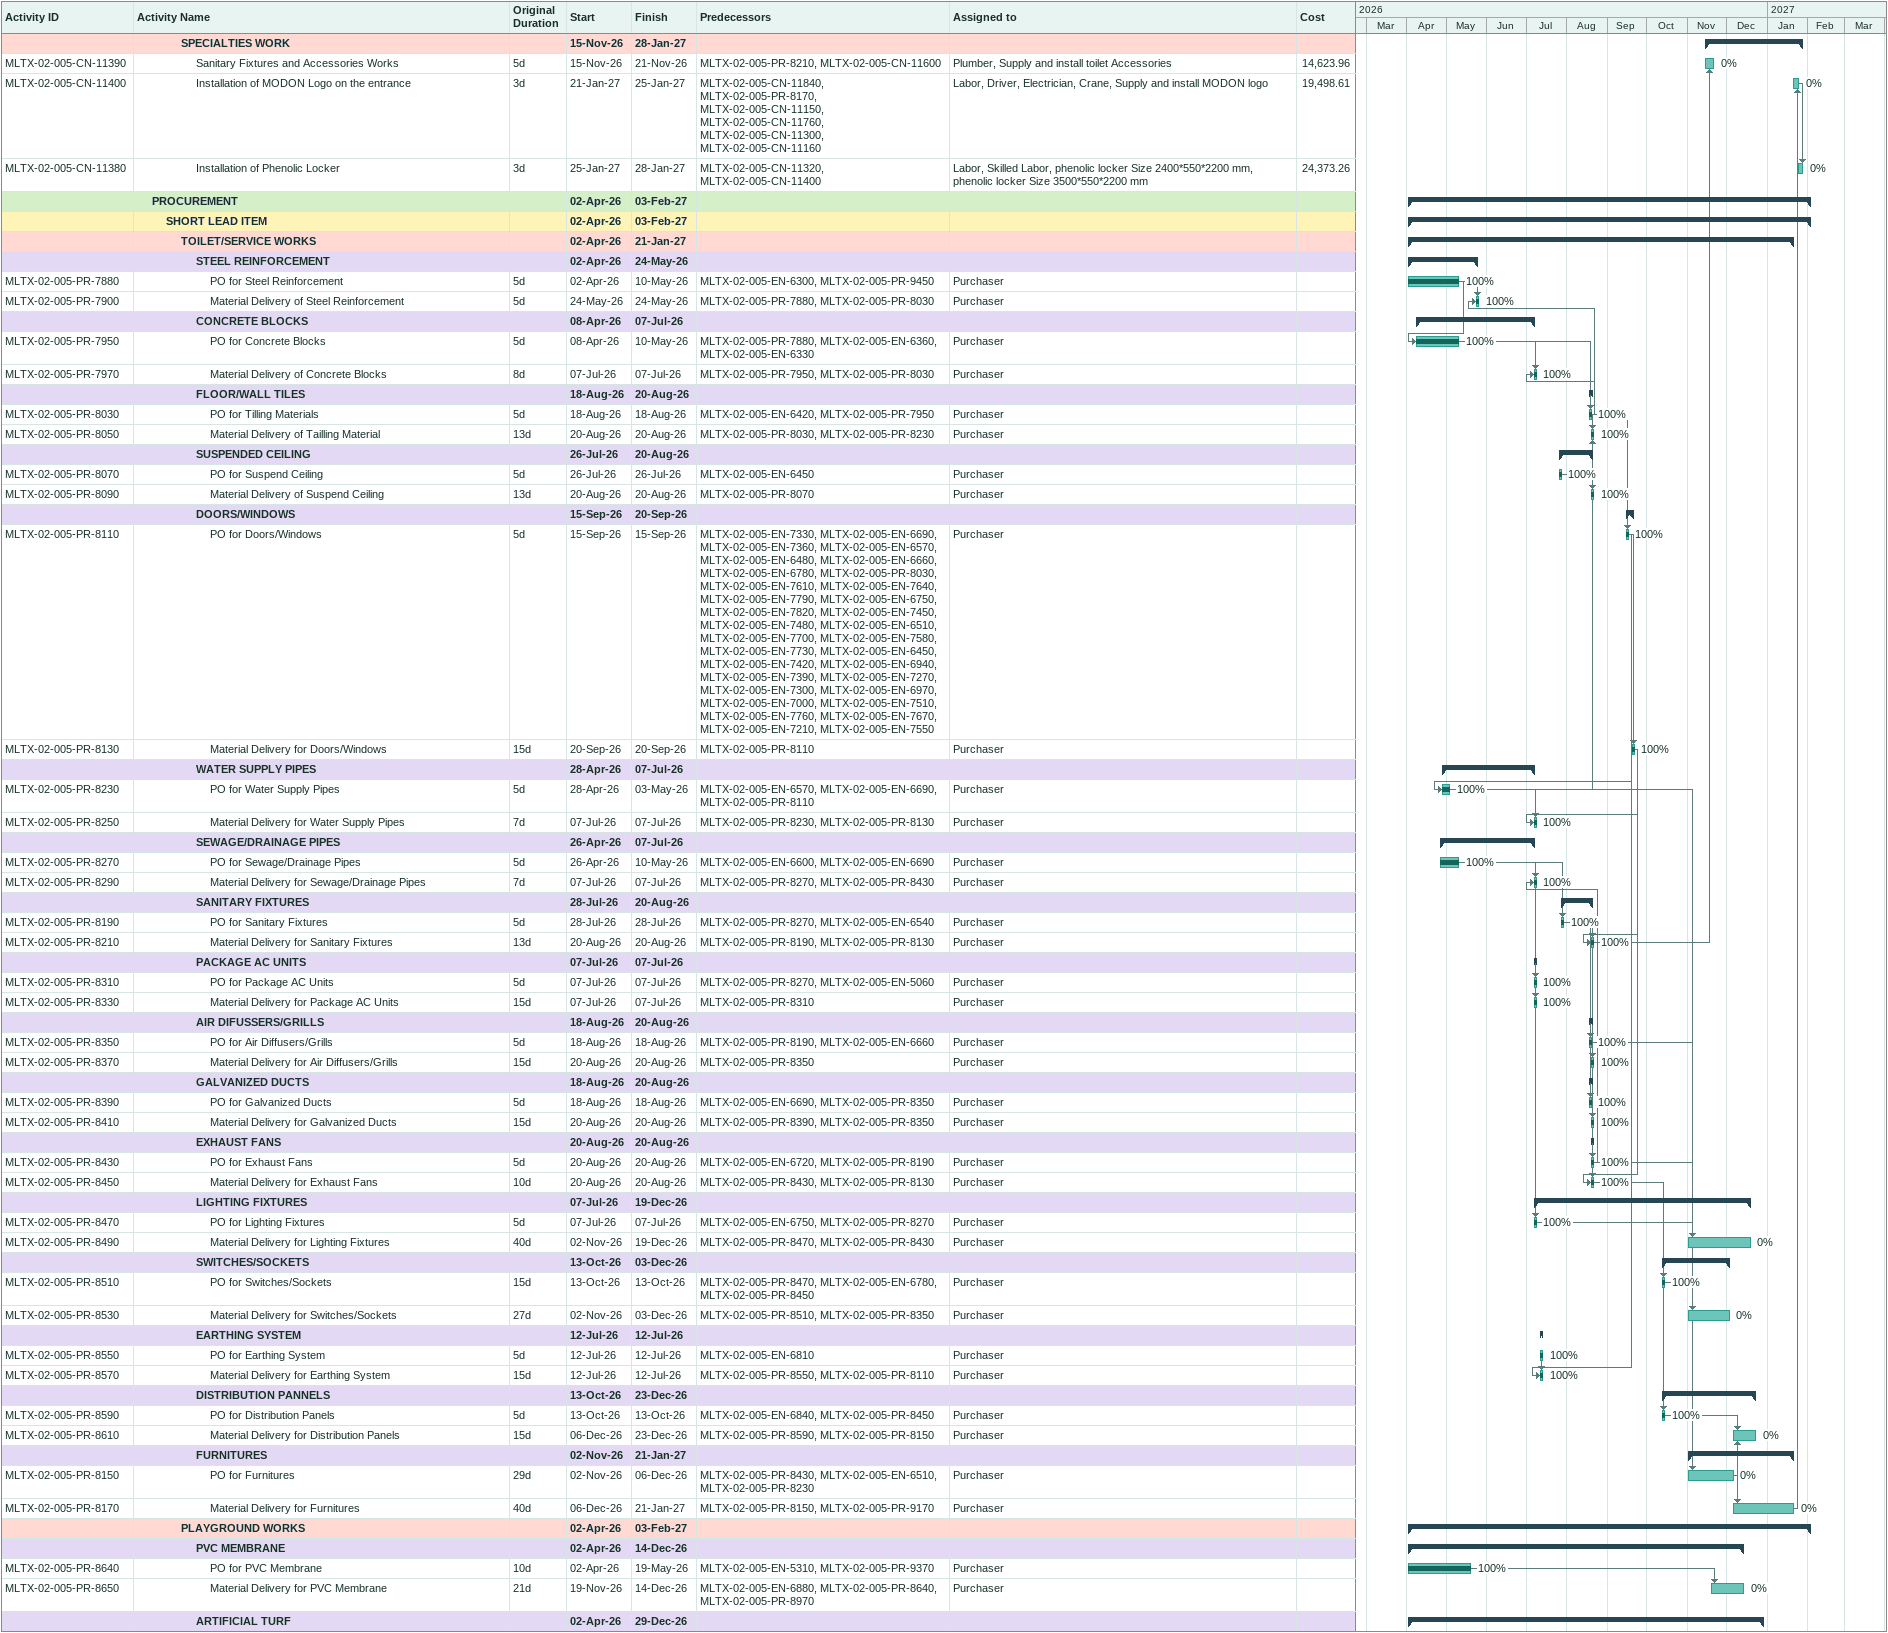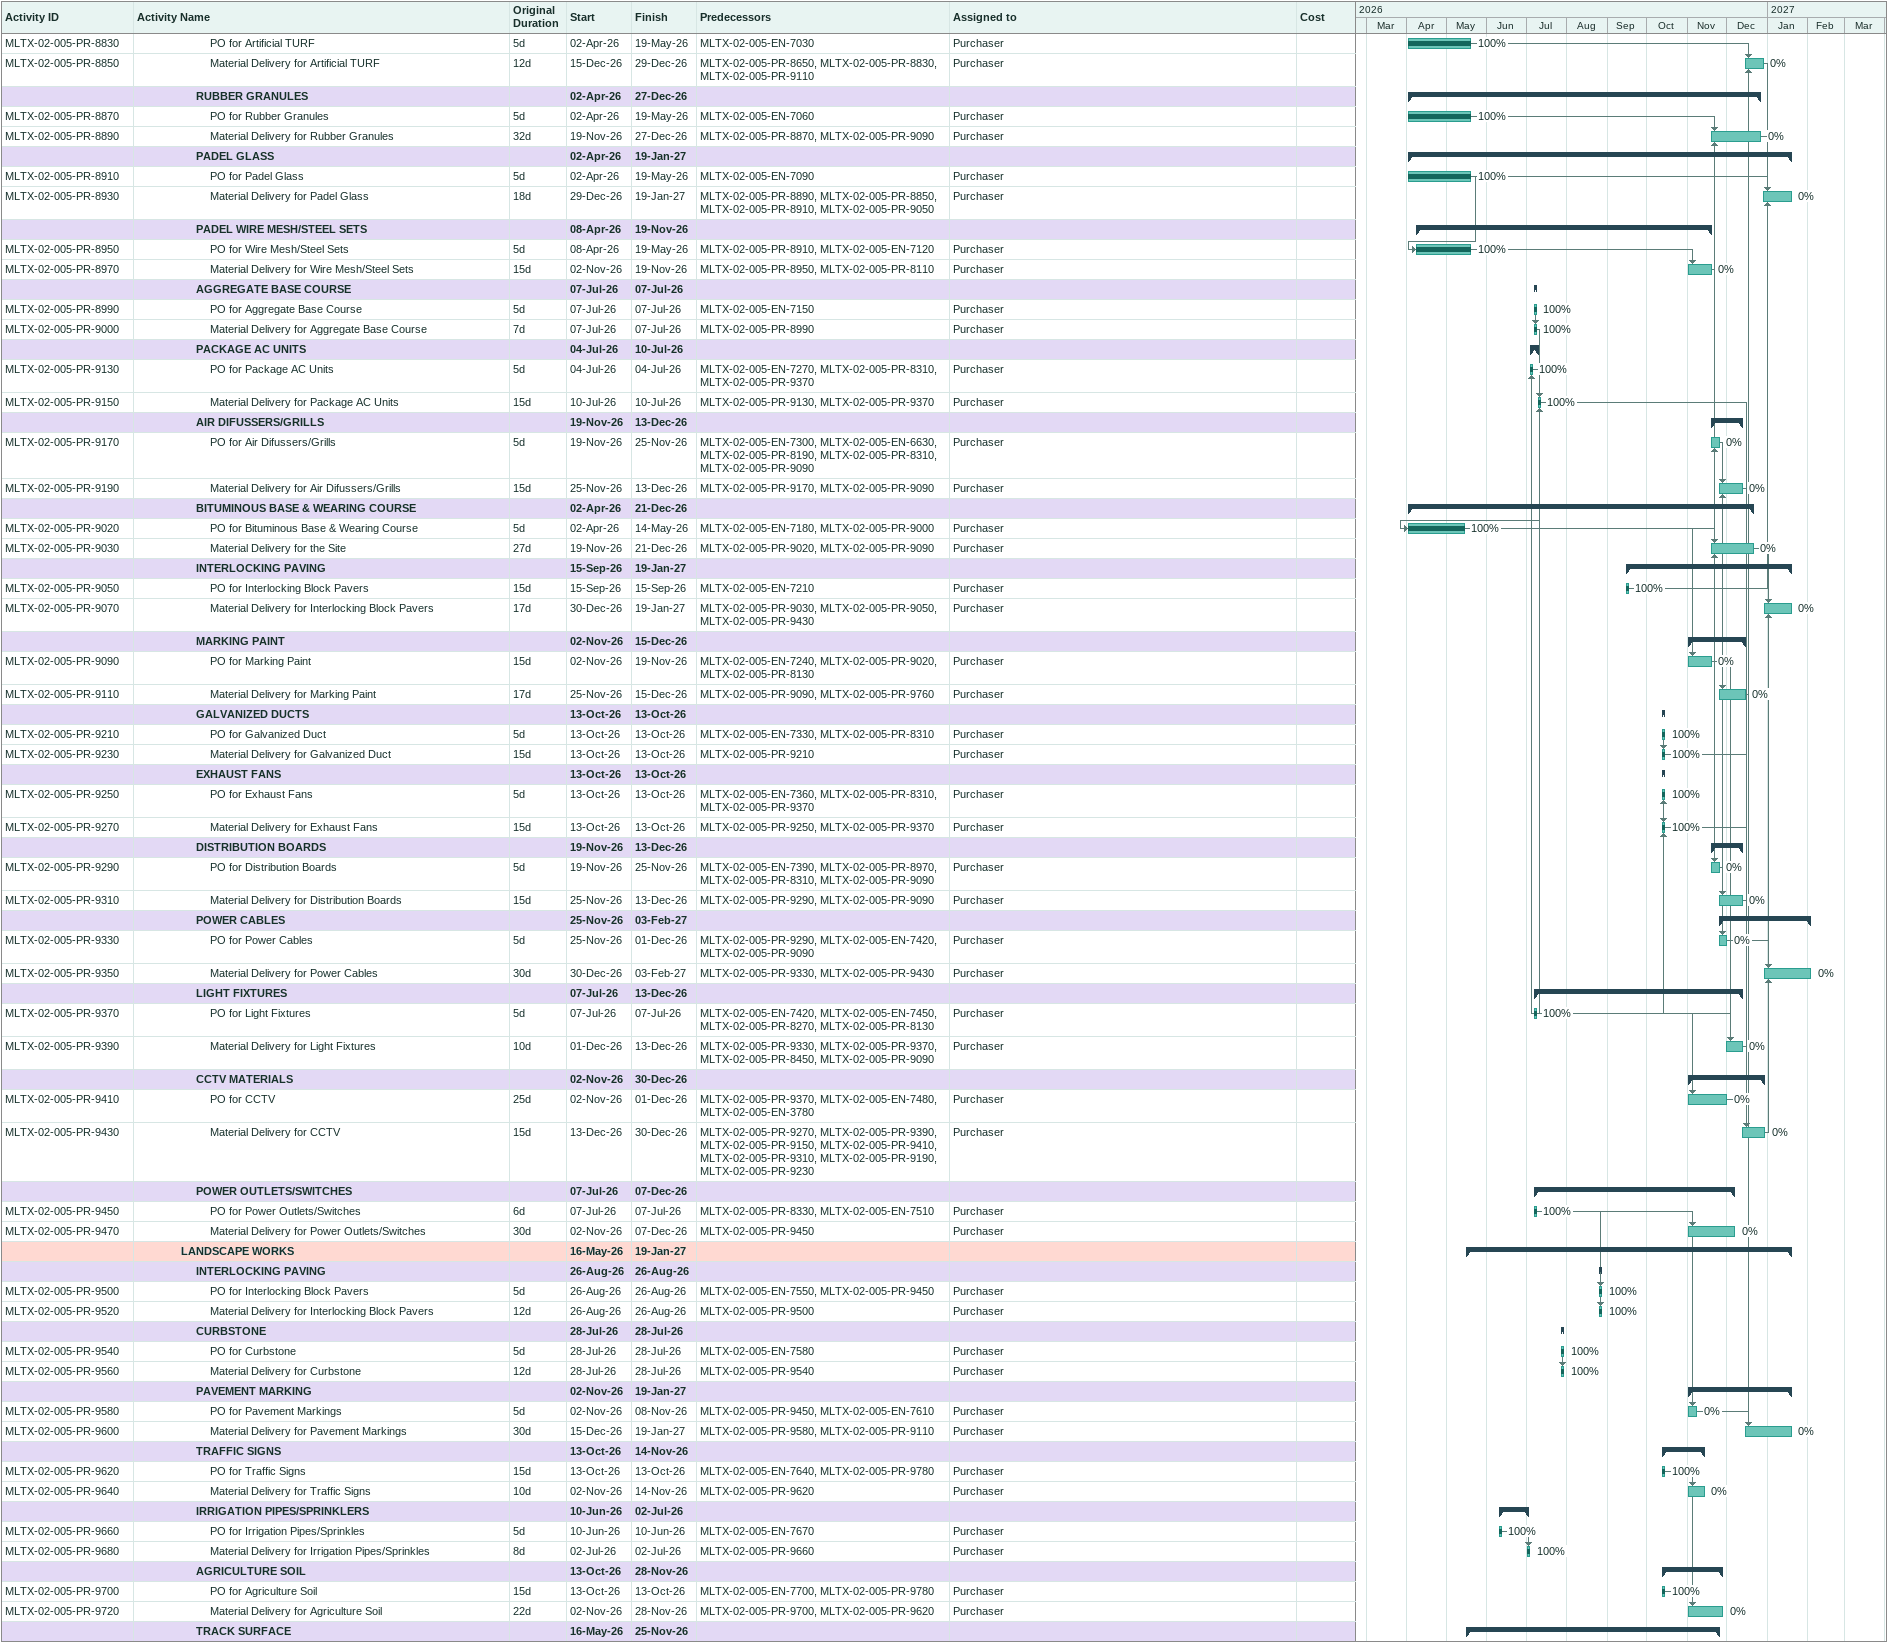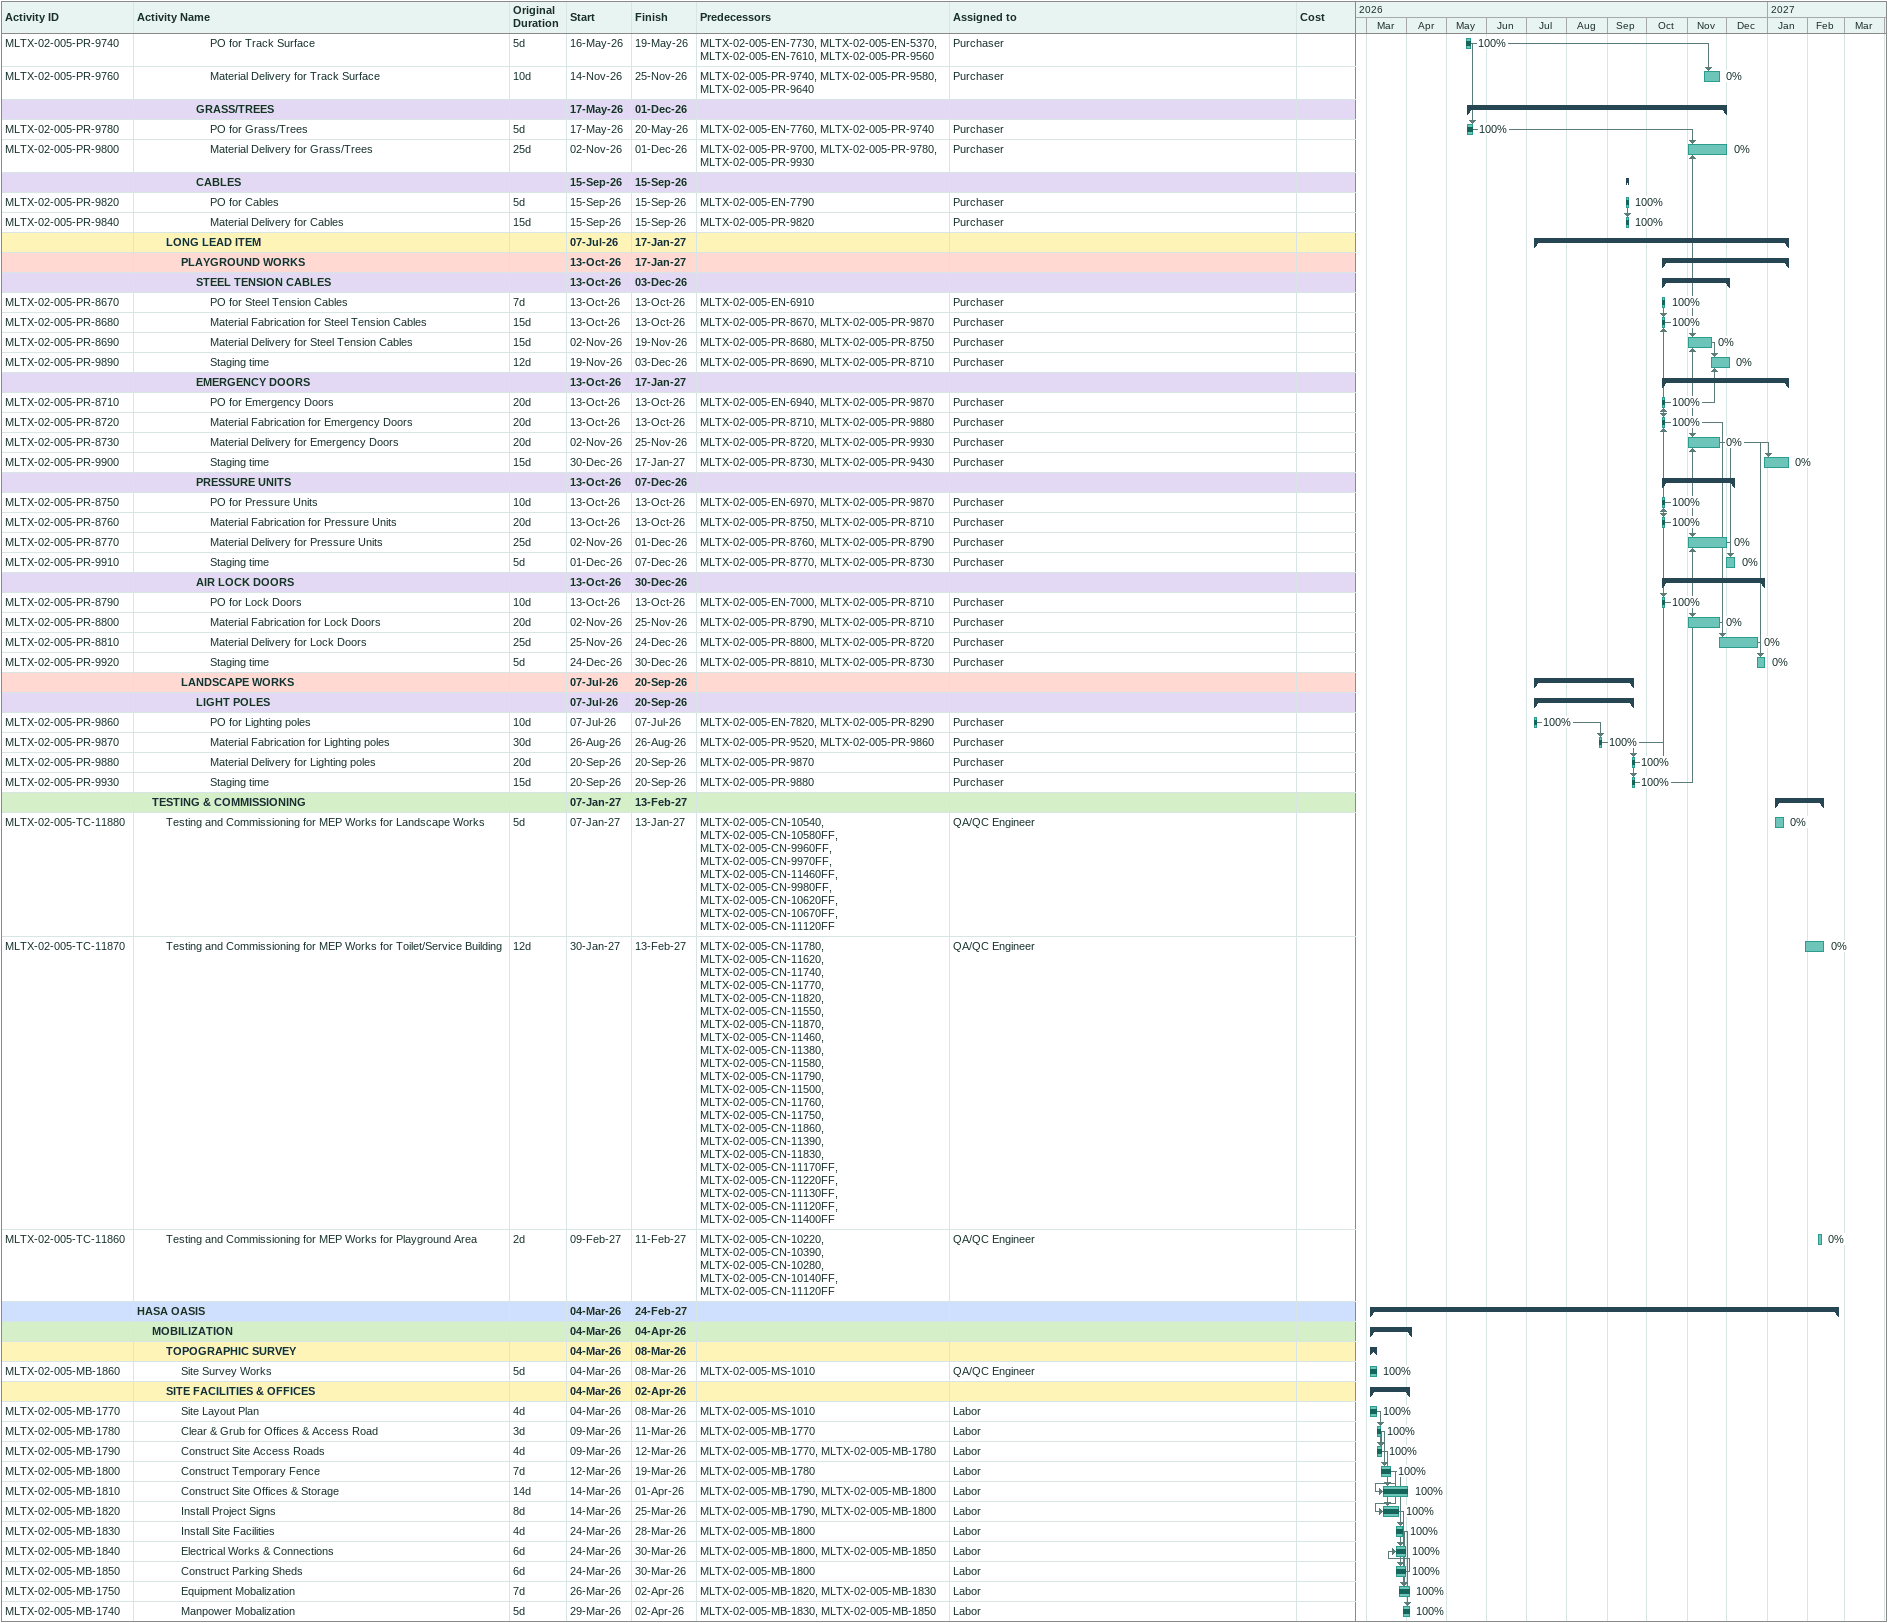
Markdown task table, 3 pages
| ID | Level | Task | Original duration | Start | Finish | Predecessors | Resources | % complete | Cost |
|---|---|---|---|---|---|---|---|---|---|
|  | 4 | **SPECIALTIES WORK** |  | 2026-11-15 | 2027-01-28 |  |  |  |  |
| MLTX-02-005-CN-11390 | 5 | Sanitary Fixtures and Accessories Works | 5d | 2026-11-15 | 2026-11-21 | MLTX-02-005-PR-8210, MLTX-02-005-CN-11600 | Plumber, Supply and install toilet Accessories | 0 | 14623.96 |
| MLTX-02-005-CN-11400 | 5 | Installation of MODON Logo on the entrance | 3d | 2027-01-21 | 2027-01-25 | MLTX-02-005-CN-11840, MLTX-02-005-PR-8170, MLTX-02-005-CN-11150, MLTX-02-005-CN-11760, MLTX-02-005-CN-11300, MLTX-02-005-CN-11160 | Labor, Driver, Electrician, Crane, Supply and install MODON logo | 0 | 19498.61 |
| MLTX-02-005-CN-11380 | 5 | Installation of Phenolic Locker | 3d | 2027-01-25 | 2027-01-28 | MLTX-02-005-CN-11320, MLTX-02-005-CN-11400 | Labor, Skilled Labor, phenolic locker Size 2400*550*2200 mm, phenolic locker Size 3500*550*2200 mm | 0 | 24373.26 |
|  | 2 | **PROCUREMENT** |  | 2026-04-02 | 2027-02-03 |  |  |  |  |
|  | 3 | **SHORT LEAD ITEM** |  | 2026-04-02 | 2027-02-03 |  |  |  |  |
|  | 4 | **TOILET/SERVICE WORKS** |  | 2026-04-02 | 2027-01-21 |  |  |  |  |
|  | 5 | **STEEL REINFORCEMENT** |  | 2026-04-02 | 2026-05-24 |  |  |  |  |
| MLTX-02-005-PR-7880 | 6 | PO for Steel Reinforcement | 5d | 2026-04-02 | 2026-05-10 | MLTX-02-005-EN-6300, MLTX-02-005-PR-9450 | Purchaser | 100 |  |
| MLTX-02-005-PR-7900 | 6 | Material Delivery of Steel Reinforcement | 5d | 2026-05-24 | 2026-05-24 | MLTX-02-005-PR-7880, MLTX-02-005-PR-8030 | Purchaser | 100 |  |
|  | 5 | **CONCRETE BLOCKS** |  | 2026-04-08 | 2026-07-07 |  |  |  |  |
| MLTX-02-005-PR-7950 | 6 | PO for Concrete Blocks | 5d | 2026-04-08 | 2026-05-10 | MLTX-02-005-PR-7880, MLTX-02-005-EN-6360, MLTX-02-005-EN-6330 | Purchaser | 100 |  |
| MLTX-02-005-PR-7970 | 6 | Material Delivery of Concrete Blocks | 8d | 2026-07-07 | 2026-07-07 | MLTX-02-005-PR-7950, MLTX-02-005-PR-8030 | Purchaser | 100 |  |
|  | 5 | **FLOOR/WALL TILES** |  | 2026-08-18 | 2026-08-20 |  |  |  |  |
| MLTX-02-005-PR-8030 | 6 | PO for Tilling Materials | 5d | 2026-08-18 | 2026-08-18 | MLTX-02-005-EN-6420, MLTX-02-005-PR-7950 | Purchaser | 100 |  |
| MLTX-02-005-PR-8050 | 6 | Material Delivery of Tailling Material | 13d | 2026-08-20 | 2026-08-20 | MLTX-02-005-PR-8030, MLTX-02-005-PR-8230 | Purchaser | 100 |  |
|  | 5 | **SUSPENDED CEILING** |  | 2026-07-26 | 2026-08-20 |  |  |  |  |
| MLTX-02-005-PR-8070 | 6 | PO for Suspend Ceiling | 5d | 2026-07-26 | 2026-07-26 | MLTX-02-005-EN-6450 | Purchaser | 100 |  |
| MLTX-02-005-PR-8090 | 6 | Material Delivery of Suspend Ceiling | 13d | 2026-08-20 | 2026-08-20 | MLTX-02-005-PR-8070 | Purchaser | 100 |  |
|  | 5 | **DOORS/WINDOWS** |  | 2026-09-15 | 2026-09-20 |  |  |  |  |
| MLTX-02-005-PR-8110 | 6 | PO for Doors/Windows | 5d | 2026-09-15 | 2026-09-15 | MLTX-02-005-EN-7330, MLTX-02-005-EN-6690, MLTX-02-005-EN-7360, MLTX-02-005-EN-6570, MLTX-02-005-EN-6480, MLTX-02-005-EN-6660, MLTX-02-005-EN-6780, MLTX-02-005-PR-8030, MLTX-02-005-EN-7610, MLTX-02-005-EN-7640, MLTX-02-005-EN-7790, MLTX-02-005-EN-6750, MLTX-02-005-EN-7820, MLTX-02-005-EN-7450, MLTX-02-005-EN-7480, MLTX-02-005-EN-6510, MLTX-02-005-EN-7700, MLTX-02-005-EN-7580, MLTX-02-005-EN-7730, MLTX-02-005-EN-6450, MLTX-02-005-EN-7420, MLTX-02-005-EN-6940, MLTX-02-005-EN-7390, MLTX-02-005-EN-7270, MLTX-02-005-EN-7300, MLTX-02-005-EN-6970, MLTX-02-005-EN-7000, MLTX-02-005-EN-7510, MLTX-02-005-EN-7760, MLTX-02-005-EN-7670, MLTX-02-005-EN-7210, MLTX-02-005-EN-7550 | Purchaser | 100 |  |
| MLTX-02-005-PR-8130 | 6 | Material Delivery for Doors/Windows | 15d | 2026-09-20 | 2026-09-20 | MLTX-02-005-PR-8110 | Purchaser | 100 |  |
|  | 5 | **WATER SUPPLY PIPES** |  | 2026-04-28 | 2026-07-07 |  |  |  |  |
| MLTX-02-005-PR-8230 | 6 | PO for Water Supply Pipes | 5d | 2026-04-28 | 2026-05-03 | MLTX-02-005-EN-6570, MLTX-02-005-EN-6690, MLTX-02-005-PR-8110 | Purchaser | 100 |  |
| MLTX-02-005-PR-8250 | 6 | Material Delivery for Water Supply Pipes | 7d | 2026-07-07 | 2026-07-07 | MLTX-02-005-PR-8230, MLTX-02-005-PR-8130 | Purchaser | 100 |  |
|  | 5 | **SEWAGE/DRAINAGE PIPES** |  | 2026-04-26 | 2026-07-07 |  |  |  |  |
| MLTX-02-005-PR-8270 | 6 | PO for Sewage/Drainage Pipes | 5d | 2026-04-26 | 2026-05-10 | MLTX-02-005-EN-6600, MLTX-02-005-EN-6690 | Purchaser | 100 |  |
| MLTX-02-005-PR-8290 | 6 | Material Delivery for Sewage/Drainage Pipes | 7d | 2026-07-07 | 2026-07-07 | MLTX-02-005-PR-8270, MLTX-02-005-PR-8430 | Purchaser | 100 |  |
|  | 5 | **SANITARY FIXTURES** |  | 2026-07-28 | 2026-08-20 |  |  |  |  |
| MLTX-02-005-PR-8190 | 6 | PO for Sanitary Fixtures | 5d | 2026-07-28 | 2026-07-28 | MLTX-02-005-PR-8270, MLTX-02-005-EN-6540 | Purchaser | 100 |  |
| MLTX-02-005-PR-8210 | 6 | Material Delivery for Sanitary Fixtures | 13d | 2026-08-20 | 2026-08-20 | MLTX-02-005-PR-8190, MLTX-02-005-PR-8130 | Purchaser | 100 |  |
|  | 5 | **PACKAGE AC UNITS** |  | 2026-07-07 | 2026-07-07 |  |  |  |  |
| MLTX-02-005-PR-8310 | 6 | PO for Package AC Units | 5d | 2026-07-07 | 2026-07-07 | MLTX-02-005-PR-8270, MLTX-02-005-EN-5060 | Purchaser | 100 |  |
| MLTX-02-005-PR-8330 | 6 | Material Delivery for Package AC Units | 15d | 2026-07-07 | 2026-07-07 | MLTX-02-005-PR-8310 | Purchaser | 100 |  |
|  | 5 | **AIR DIFUSSERS/GRILLS** |  | 2026-08-18 | 2026-08-20 |  |  |  |  |
| MLTX-02-005-PR-8350 | 6 | PO for Air Diffusers/Grills | 5d | 2026-08-18 | 2026-08-18 | MLTX-02-005-PR-8190, MLTX-02-005-EN-6660 | Purchaser | 100 |  |
| MLTX-02-005-PR-8370 | 6 | Material Delivery for Air Diffusers/Grills | 15d | 2026-08-20 | 2026-08-20 | MLTX-02-005-PR-8350 | Purchaser | 100 |  |
|  | 5 | **GALVANIZED DUCTS** |  | 2026-08-18 | 2026-08-20 |  |  |  |  |
| MLTX-02-005-PR-8390 | 6 | PO for Galvanized Ducts | 5d | 2026-08-18 | 2026-08-18 | MLTX-02-005-EN-6690, MLTX-02-005-PR-8350 | Purchaser | 100 |  |
| MLTX-02-005-PR-8410 | 6 | Material Delivery for Galvanized Ducts | 15d | 2026-08-20 | 2026-08-20 | MLTX-02-005-PR-8390, MLTX-02-005-PR-8350 | Purchaser | 100 |  |
|  | 5 | **EXHAUST FANS** |  | 2026-08-20 | 2026-08-20 |  |  |  |  |
| MLTX-02-005-PR-8430 | 6 | PO for Exhaust Fans | 5d | 2026-08-20 | 2026-08-20 | MLTX-02-005-EN-6720, MLTX-02-005-PR-8190 | Purchaser | 100 |  |
| MLTX-02-005-PR-8450 | 6 | Material Delivery for Exhaust Fans | 10d | 2026-08-20 | 2026-08-20 | MLTX-02-005-PR-8430, MLTX-02-005-PR-8130 | Purchaser | 100 |  |
|  | 5 | **LIGHTING FIXTURES** |  | 2026-07-07 | 2026-12-19 |  |  |  |  |
| MLTX-02-005-PR-8470 | 6 | PO for Lighting Fixtures | 5d | 2026-07-07 | 2026-07-07 | MLTX-02-005-EN-6750, MLTX-02-005-PR-8270 | Purchaser | 100 |  |
| MLTX-02-005-PR-8490 | 6 | Material Delivery for Lighting Fixtures | 40d | 2026-11-02 | 2026-12-19 | MLTX-02-005-PR-8470, MLTX-02-005-PR-8430 | Purchaser | 0 |  |
|  | 5 | **SWITCHES/SOCKETS** |  | 2026-10-13 | 2026-12-03 |  |  |  |  |
| MLTX-02-005-PR-8510 | 6 | PO for Switches/Sockets | 15d | 2026-10-13 | 2026-10-13 | MLTX-02-005-PR-8470, MLTX-02-005-EN-6780, MLTX-02-005-PR-8450 | Purchaser | 100 |  |
| MLTX-02-005-PR-8530 | 6 | Material Delivery for Switches/Sockets | 27d | 2026-11-02 | 2026-12-03 | MLTX-02-005-PR-8510, MLTX-02-005-PR-8350 | Purchaser | 0 |  |
|  | 5 | **EARTHING SYSTEM** |  | 2026-07-12 | 2026-07-12 |  |  |  |  |
| MLTX-02-005-PR-8550 | 6 | PO for Earthing System | 5d | 2026-07-12 | 2026-07-12 | MLTX-02-005-EN-6810 | Purchaser | 100 |  |
| MLTX-02-005-PR-8570 | 6 | Material Delivery for Earthing System | 15d | 2026-07-12 | 2026-07-12 | MLTX-02-005-PR-8550, MLTX-02-005-PR-8110 | Purchaser | 100 |  |
|  | 5 | **DISTRIBUTION PANNELS** |  | 2026-10-13 | 2026-12-23 |  |  |  |  |
| MLTX-02-005-PR-8590 | 6 | PO for Distribution Panels | 5d | 2026-10-13 | 2026-10-13 | MLTX-02-005-EN-6840, MLTX-02-005-PR-8450 | Purchaser | 100 |  |
| MLTX-02-005-PR-8610 | 6 | Material Delivery for Distribution Panels | 15d | 2026-12-06 | 2026-12-23 | MLTX-02-005-PR-8590, MLTX-02-005-PR-8150 | Purchaser | 0 |  |
|  | 5 | **FURNITURES** |  | 2026-11-02 | 2027-01-21 |  |  |  |  |
| MLTX-02-005-PR-8150 | 6 | PO for Furnitures | 29d | 2026-11-02 | 2026-12-06 | MLTX-02-005-PR-8430, MLTX-02-005-EN-6510, MLTX-02-005-PR-8230 | Purchaser | 0 |  |
| MLTX-02-005-PR-8170 | 6 | Material Delivery for Furnitures | 40d | 2026-12-06 | 2027-01-21 | MLTX-02-005-PR-8150, MLTX-02-005-PR-9170 | Purchaser | 0 |  |
|  | 4 | **PLAYGROUND WORKS** |  | 2026-04-02 | 2027-02-03 |  |  |  |  |
|  | 5 | **PVC MEMBRANE** |  | 2026-04-02 | 2026-12-14 |  |  |  |  |
| MLTX-02-005-PR-8640 | 6 | PO for PVC Membrane | 10d | 2026-04-02 | 2026-05-19 | MLTX-02-005-EN-5310, MLTX-02-005-PR-9370 | Purchaser | 100 |  |
| MLTX-02-005-PR-8650 | 6 | Material Delivery for PVC Membrane | 21d | 2026-11-19 | 2026-12-14 | MLTX-02-005-EN-6880, MLTX-02-005-PR-8640, MLTX-02-005-PR-8970 | Purchaser | 0 |  |
|  | 5 | **ARTIFICIAL TURF** |  | 2026-04-02 | 2026-12-29 |  |  |  |  |
| MLTX-02-005-PR-8830 | 6 | PO for Artificial TURF | 5d | 2026-04-02 | 2026-05-19 | MLTX-02-005-EN-7030 | Purchaser | 100 |  |
| MLTX-02-005-PR-8850 | 6 | Material Delivery for Artificial TURF | 12d | 2026-12-15 | 2026-12-29 | MLTX-02-005-PR-8650, MLTX-02-005-PR-8830, MLTX-02-005-PR-9110 | Purchaser | 0 |  |
|  | 5 | **RUBBER GRANULES** |  | 2026-04-02 | 2026-12-27 |  |  |  |  |
| MLTX-02-005-PR-8870 | 6 | PO for Rubber Granules | 5d | 2026-04-02 | 2026-05-19 | MLTX-02-005-EN-7060 | Purchaser | 100 |  |
| MLTX-02-005-PR-8890 | 6 | Material Delivery for Rubber Granules | 32d | 2026-11-19 | 2026-12-27 | MLTX-02-005-PR-8870, MLTX-02-005-PR-9090 | Purchaser | 0 |  |
|  | 5 | **PADEL GLASS** |  | 2026-04-02 | 2027-01-19 |  |  |  |  |
| MLTX-02-005-PR-8910 | 6 | PO for Padel Glass | 5d | 2026-04-02 | 2026-05-19 | MLTX-02-005-EN-7090 | Purchaser | 100 |  |
| MLTX-02-005-PR-8930 | 6 | Material Delivery for Padel Glass | 18d | 2026-12-29 | 2027-01-19 | MLTX-02-005-PR-8890, MLTX-02-005-PR-8850, MLTX-02-005-PR-8910, MLTX-02-005-PR-9050 | Purchaser | 0 |  |
|  | 5 | **PADEL WIRE MESH/STEEL SETS** |  | 2026-04-08 | 2026-11-19 |  |  |  |  |
| MLTX-02-005-PR-8950 | 6 | PO for Wire Mesh/Steel Sets | 5d | 2026-04-08 | 2026-05-19 | MLTX-02-005-PR-8910, MLTX-02-005-EN-7120 | Purchaser | 100 |  |
| MLTX-02-005-PR-8970 | 6 | Material Delivery for Wire Mesh/Steel Sets | 15d | 2026-11-02 | 2026-11-19 | MLTX-02-005-PR-8950, MLTX-02-005-PR-8110 | Purchaser | 0 |  |
|  | 5 | **AGGREGATE BASE COURSE** |  | 2026-07-07 | 2026-07-07 |  |  |  |  |
| MLTX-02-005-PR-8990 | 6 | PO for Aggregate Base Course | 5d | 2026-07-07 | 2026-07-07 | MLTX-02-005-EN-7150 | Purchaser | 100 |  |
| MLTX-02-005-PR-9000 | 6 | Material Delivery for Aggregate Base Course | 7d | 2026-07-07 | 2026-07-07 | MLTX-02-005-PR-8990 | Purchaser | 100 |  |
|  | 5 | **PACKAGE AC UNITS** |  | 2026-07-04 | 2026-07-10 |  |  |  |  |
| MLTX-02-005-PR-9130 | 6 | PO for Package AC Units | 5d | 2026-07-04 | 2026-07-04 | MLTX-02-005-EN-7270, MLTX-02-005-PR-8310, MLTX-02-005-PR-9370 | Purchaser | 100 |  |
| MLTX-02-005-PR-9150 | 6 | Material Delivery for Package AC Units | 15d | 2026-07-10 | 2026-07-10 | MLTX-02-005-PR-9130, MLTX-02-005-PR-9370 | Purchaser | 100 |  |
|  | 5 | **AIR DIFUSSERS/GRILLS** |  | 2026-11-19 | 2026-12-13 |  |  |  |  |
| MLTX-02-005-PR-9170 | 6 | PO for Air Difussers/Grills | 5d | 2026-11-19 | 2026-11-25 | MLTX-02-005-EN-7300, MLTX-02-005-EN-6630, MLTX-02-005-PR-8190, MLTX-02-005-PR-8310, MLTX-02-005-PR-9090 | Purchaser | 0 |  |
| MLTX-02-005-PR-9190 | 6 | Material Delivery for Air Difussers/Grills | 15d | 2026-11-25 | 2026-12-13 | MLTX-02-005-PR-9170, MLTX-02-005-PR-9090 | Purchaser | 0 |  |
|  | 5 | **BITUMINOUS BASE & WEARING COURSE** |  | 2026-04-02 | 2026-12-21 |  |  |  |  |
| MLTX-02-005-PR-9020 | 6 | PO for Bituminous Base & Wearing Course | 5d | 2026-04-02 | 2026-05-14 | MLTX-02-005-EN-7180, MLTX-02-005-PR-9000 | Purchaser | 100 |  |
| MLTX-02-005-PR-9030 | 6 | Material Delivery for the Site | 27d | 2026-11-19 | 2026-12-21 | MLTX-02-005-PR-9020, MLTX-02-005-PR-9090 | Purchaser | 0 |  |
|  | 5 | **INTERLOCKING PAVING** |  | 2026-09-15 | 2027-01-19 |  |  |  |  |
| MLTX-02-005-PR-9050 | 6 | PO for Interlocking Block Pavers | 15d | 2026-09-15 | 2026-09-15 | MLTX-02-005-EN-7210 | Purchaser | 100 |  |
| MLTX-02-005-PR-9070 | 6 | Material Delivery for Interlocking Block Pavers | 17d | 2026-12-30 | 2027-01-19 | MLTX-02-005-PR-9030, MLTX-02-005-PR-9050, MLTX-02-005-PR-9430 | Purchaser | 0 |  |
|  | 5 | **MARKING PAINT** |  | 2026-11-02 | 2026-12-15 |  |  |  |  |
| MLTX-02-005-PR-9090 | 6 | PO for Marking Paint | 15d | 2026-11-02 | 2026-11-19 | MLTX-02-005-EN-7240, MLTX-02-005-PR-9020, MLTX-02-005-PR-8130 | Purchaser | 0 |  |
| MLTX-02-005-PR-9110 | 6 | Material Delivery for Marking Paint | 17d | 2026-11-25 | 2026-12-15 | MLTX-02-005-PR-9090, MLTX-02-005-PR-9760 | Purchaser | 0 |  |
|  | 5 | **GALVANIZED DUCTS** |  | 2026-10-13 | 2026-10-13 |  |  |  |  |
| MLTX-02-005-PR-9210 | 6 | PO for Galvanized Duct | 5d | 2026-10-13 | 2026-10-13 | MLTX-02-005-EN-7330, MLTX-02-005-PR-8310 | Purchaser | 100 |  |
| MLTX-02-005-PR-9230 | 6 | Material Delivery for Galvanized Duct | 15d | 2026-10-13 | 2026-10-13 | MLTX-02-005-PR-9210 | Purchaser | 100 |  |
|  | 5 | **EXHAUST FANS** |  | 2026-10-13 | 2026-10-13 |  |  |  |  |
| MLTX-02-005-PR-9250 | 6 | PO for Exhaust Fans | 5d | 2026-10-13 | 2026-10-13 | MLTX-02-005-EN-7360, MLTX-02-005-PR-8310, MLTX-02-005-PR-9370 | Purchaser | 100 |  |
| MLTX-02-005-PR-9270 | 6 | Material Delivery for Exhaust Fans | 15d | 2026-10-13 | 2026-10-13 | MLTX-02-005-PR-9250, MLTX-02-005-PR-9370 | Purchaser | 100 |  |
|  | 5 | **DISTRIBUTION BOARDS** |  | 2026-11-19 | 2026-12-13 |  |  |  |  |
| MLTX-02-005-PR-9290 | 6 | PO for Distribution Boards | 5d | 2026-11-19 | 2026-11-25 | MLTX-02-005-EN-7390, MLTX-02-005-PR-8970, MLTX-02-005-PR-8310, MLTX-02-005-PR-9090 | Purchaser | 0 |  |
| MLTX-02-005-PR-9310 | 6 | Material Delivery for Distribution Boards | 15d | 2026-11-25 | 2026-12-13 | MLTX-02-005-PR-9290, MLTX-02-005-PR-9090 | Purchaser | 0 |  |
|  | 5 | **POWER CABLES** |  | 2026-11-25 | 2027-02-03 |  |  |  |  |
| MLTX-02-005-PR-9330 | 6 | PO for Power Cables | 5d | 2026-11-25 | 2026-12-01 | MLTX-02-005-PR-9290, MLTX-02-005-EN-7420, MLTX-02-005-PR-9090 | Purchaser | 0 |  |
| MLTX-02-005-PR-9350 | 6 | Material Delivery for Power Cables | 30d | 2026-12-30 | 2027-02-03 | MLTX-02-005-PR-9330, MLTX-02-005-PR-9430 | Purchaser | 0 |  |
|  | 5 | **LIGHT FIXTURES** |  | 2026-07-07 | 2026-12-13 |  |  |  |  |
| MLTX-02-005-PR-9370 | 6 | PO for Light Fixtures | 5d | 2026-07-07 | 2026-07-07 | MLTX-02-005-EN-7420, MLTX-02-005-EN-7450, MLTX-02-005-PR-8270, MLTX-02-005-PR-8130 | Purchaser | 100 |  |
| MLTX-02-005-PR-9390 | 6 | Material Delivery for Light Fixtures | 10d | 2026-12-01 | 2026-12-13 | MLTX-02-005-PR-9330, MLTX-02-005-PR-9370, MLTX-02-005-PR-8450, MLTX-02-005-PR-9090 | Purchaser | 0 |  |
|  | 5 | **CCTV MATERIALS** |  | 2026-11-02 | 2026-12-30 |  |  |  |  |
| MLTX-02-005-PR-9410 | 6 | PO for CCTV | 25d | 2026-11-02 | 2026-12-01 | MLTX-02-005-PR-9370, MLTX-02-005-EN-7480, MLTX-02-005-EN-3780 | Purchaser | 0 |  |
| MLTX-02-005-PR-9430 | 6 | Material Delivery for CCTV | 15d | 2026-12-13 | 2026-12-30 | MLTX-02-005-PR-9270, MLTX-02-005-PR-9390, MLTX-02-005-PR-9150, MLTX-02-005-PR-9410, MLTX-02-005-PR-9310, MLTX-02-005-PR-9190, MLTX-02-005-PR-9230 | Purchaser | 0 |  |
|  | 5 | **POWER OUTLETS/SWITCHES** |  | 2026-07-07 | 2026-12-07 |  |  |  |  |
| MLTX-02-005-PR-9450 | 6 | PO for Power Outlets/Switches | 6d | 2026-07-07 | 2026-07-07 | MLTX-02-005-PR-8330, MLTX-02-005-EN-7510 | Purchaser | 100 |  |
| MLTX-02-005-PR-9470 | 6 | Material Delivery for Power Outlets/Switches | 30d | 2026-11-02 | 2026-12-07 | MLTX-02-005-PR-9450 | Purchaser | 0 |  |
|  | 4 | **LANDSCAPE WORKS** |  | 2026-05-16 | 2027-01-19 |  |  |  |  |
|  | 5 | **INTERLOCKING PAVING** |  | 2026-08-26 | 2026-08-26 |  |  |  |  |
| MLTX-02-005-PR-9500 | 6 | PO for Interlocking Block Pavers | 5d | 2026-08-26 | 2026-08-26 | MLTX-02-005-EN-7550, MLTX-02-005-PR-9450 | Purchaser | 100 |  |
| MLTX-02-005-PR-9520 | 6 | Material Delivery for Interlocking Block Pavers | 12d | 2026-08-26 | 2026-08-26 | MLTX-02-005-PR-9500 | Purchaser | 100 |  |
|  | 5 | **CURBSTONE** |  | 2026-07-28 | 2026-07-28 |  |  |  |  |
| MLTX-02-005-PR-9540 | 6 | PO for Curbstone | 5d | 2026-07-28 | 2026-07-28 | MLTX-02-005-EN-7580 | Purchaser | 100 |  |
| MLTX-02-005-PR-9560 | 6 | Material Delivery for Curbstone | 12d | 2026-07-28 | 2026-07-28 | MLTX-02-005-PR-9540 | Purchaser | 100 |  |
|  | 5 | **PAVEMENT MARKING** |  | 2026-11-02 | 2027-01-19 |  |  |  |  |
| MLTX-02-005-PR-9580 | 6 | PO for Pavement Markings | 5d | 2026-11-02 | 2026-11-08 | MLTX-02-005-PR-9450, MLTX-02-005-EN-7610 | Purchaser | 0 |  |
| MLTX-02-005-PR-9600 | 6 | Material Delivery for Pavement Markings | 30d | 2026-12-15 | 2027-01-19 | MLTX-02-005-PR-9580, MLTX-02-005-PR-9110 | Purchaser | 0 |  |
|  | 5 | **TRAFFIC SIGNS** |  | 2026-10-13 | 2026-11-14 |  |  |  |  |
| MLTX-02-005-PR-9620 | 6 | PO for Traffic Signs | 15d | 2026-10-13 | 2026-10-13 | MLTX-02-005-EN-7640, MLTX-02-005-PR-9780 | Purchaser | 100 |  |
| MLTX-02-005-PR-9640 | 6 | Material Delivery for Traffic Signs | 10d | 2026-11-02 | 2026-11-14 | MLTX-02-005-PR-9620 | Purchaser | 0 |  |
|  | 5 | **IRRIGATION PIPES/SPRINKLERS** |  | 2026-06-10 | 2026-07-02 |  |  |  |  |
| MLTX-02-005-PR-9660 | 6 | PO for Irrigation Pipes/Sprinkles | 5d | 2026-06-10 | 2026-06-10 | MLTX-02-005-EN-7670 | Purchaser | 100 |  |
| MLTX-02-005-PR-9680 | 6 | Material Delivery for Irrigation Pipes/Sprinkles | 8d | 2026-07-02 | 2026-07-02 | MLTX-02-005-PR-9660 | Purchaser | 100 |  |
|  | 5 | **AGRICULTURE SOIL** |  | 2026-10-13 | 2026-11-28 |  |  |  |  |
| MLTX-02-005-PR-9700 | 6 | PO for Agriculture Soil | 15d | 2026-10-13 | 2026-10-13 | MLTX-02-005-EN-7700, MLTX-02-005-PR-9780 | Purchaser | 100 |  |
| MLTX-02-005-PR-9720 | 6 | Material Delivery for Agriculture Soil | 22d | 2026-11-02 | 2026-11-28 | MLTX-02-005-PR-9700, MLTX-02-005-PR-9620 | Purchaser | 0 |  |
|  | 5 | **TRACK SURFACE** |  | 2026-05-16 | 2026-11-25 |  |  |  |  |
| MLTX-02-005-PR-9740 | 6 | PO for Track Surface | 5d | 2026-05-16 | 2026-05-19 | MLTX-02-005-EN-7730, MLTX-02-005-EN-5370, MLTX-02-005-EN-7610, MLTX-02-005-PR-9560 | Purchaser | 100 |  |
| MLTX-02-005-PR-9760 | 6 | Material Delivery for Track Surface | 10d | 2026-11-14 | 2026-11-25 | MLTX-02-005-PR-9740, MLTX-02-005-PR-9580, MLTX-02-005-PR-9640 | Purchaser | 0 |  |
|  | 5 | **GRASS/TREES** |  | 2026-05-17 | 2026-12-01 |  |  |  |  |
| MLTX-02-005-PR-9780 | 6 | PO for Grass/Trees | 5d | 2026-05-17 | 2026-05-20 | MLTX-02-005-EN-7760, MLTX-02-005-PR-9740 | Purchaser | 100 |  |
| MLTX-02-005-PR-9800 | 6 | Material Delivery for Grass/Trees | 25d | 2026-11-02 | 2026-12-01 | MLTX-02-005-PR-9700, MLTX-02-005-PR-9780, MLTX-02-005-PR-9930 | Purchaser | 0 |  |
|  | 5 | **CABLES** |  | 2026-09-15 | 2026-09-15 |  |  |  |  |
| MLTX-02-005-PR-9820 | 6 | PO for Cables | 5d | 2026-09-15 | 2026-09-15 | MLTX-02-005-EN-7790 | Purchaser | 100 |  |
| MLTX-02-005-PR-9840 | 6 | Material Delivery for Cables | 15d | 2026-09-15 | 2026-09-15 | MLTX-02-005-PR-9820 | Purchaser | 100 |  |
|  | 3 | **LONG LEAD ITEM** |  | 2026-07-07 | 2027-01-17 |  |  |  |  |
|  | 4 | **PLAYGROUND WORKS** |  | 2026-10-13 | 2027-01-17 |  |  |  |  |
|  | 5 | **STEEL TENSION CABLES** |  | 2026-10-13 | 2026-12-03 |  |  |  |  |
| MLTX-02-005-PR-8670 | 6 | PO for Steel Tension Cables | 7d | 2026-10-13 | 2026-10-13 | MLTX-02-005-EN-6910 | Purchaser | 100 |  |
| MLTX-02-005-PR-8680 | 6 | Material Fabrication for Steel Tension Cables | 15d | 2026-10-13 | 2026-10-13 | MLTX-02-005-PR-8670, MLTX-02-005-PR-9870 | Purchaser | 100 |  |
| MLTX-02-005-PR-8690 | 6 | Material Delivery for Steel Tension Cables | 15d | 2026-11-02 | 2026-11-19 | MLTX-02-005-PR-8680, MLTX-02-005-PR-8750 | Purchaser | 0 |  |
| MLTX-02-005-PR-9890 | 6 | Staging time | 12d | 2026-11-19 | 2026-12-03 | MLTX-02-005-PR-8690, MLTX-02-005-PR-8710 | Purchaser | 0 |  |
|  | 5 | **EMERGENCY DOORS** |  | 2026-10-13 | 2027-01-17 |  |  |  |  |
| MLTX-02-005-PR-8710 | 6 | PO for Emergency Doors | 20d | 2026-10-13 | 2026-10-13 | MLTX-02-005-EN-6940, MLTX-02-005-PR-9870 | Purchaser | 100 |  |
| MLTX-02-005-PR-8720 | 6 | Material Fabrication for Emergency Doors | 20d | 2026-10-13 | 2026-10-13 | MLTX-02-005-PR-8710, MLTX-02-005-PR-9880 | Purchaser | 100 |  |
| MLTX-02-005-PR-8730 | 6 | Material Delivery for Emergency Doors | 20d | 2026-11-02 | 2026-11-25 | MLTX-02-005-PR-8720, MLTX-02-005-PR-9930 | Purchaser | 0 |  |
| MLTX-02-005-PR-9900 | 6 | Staging time | 15d | 2026-12-30 | 2027-01-17 | MLTX-02-005-PR-8730, MLTX-02-005-PR-9430 | Purchaser | 0 |  |
|  | 5 | **PRESSURE UNITS** |  | 2026-10-13 | 2026-12-07 |  |  |  |  |
| MLTX-02-005-PR-8750 | 6 | PO for Pressure Units | 10d | 2026-10-13 | 2026-10-13 | MLTX-02-005-EN-6970, MLTX-02-005-PR-9870 | Purchaser | 100 |  |
| MLTX-02-005-PR-8760 | 6 | Material Fabrication for Pressure Units | 20d | 2026-10-13 | 2026-10-13 | MLTX-02-005-PR-8750, MLTX-02-005-PR-8710 | Purchaser | 100 |  |
| MLTX-02-005-PR-8770 | 6 | Material Delivery for Pressure Units | 25d | 2026-11-02 | 2026-12-01 | MLTX-02-005-PR-8760, MLTX-02-005-PR-8790 | Purchaser | 0 |  |
| MLTX-02-005-PR-9910 | 6 | Staging time | 5d | 2026-12-01 | 2026-12-07 | MLTX-02-005-PR-8770, MLTX-02-005-PR-8730 | Purchaser | 0 |  |
|  | 5 | **AIR LOCK DOORS** |  | 2026-10-13 | 2026-12-30 |  |  |  |  |
| MLTX-02-005-PR-8790 | 6 | PO for Lock Doors | 10d | 2026-10-13 | 2026-10-13 | MLTX-02-005-EN-7000, MLTX-02-005-PR-8710 | Purchaser | 100 |  |
| MLTX-02-005-PR-8800 | 6 | Material Fabrication for Lock Doors | 20d | 2026-11-02 | 2026-11-25 | MLTX-02-005-PR-8790, MLTX-02-005-PR-8710 | Purchaser | 0 |  |
| MLTX-02-005-PR-8810 | 6 | Material Delivery for Lock Doors | 25d | 2026-11-25 | 2026-12-24 | MLTX-02-005-PR-8800, MLTX-02-005-PR-8720 | Purchaser | 0 |  |
| MLTX-02-005-PR-9920 | 6 | Staging time | 5d | 2026-12-24 | 2026-12-30 | MLTX-02-005-PR-8810, MLTX-02-005-PR-8730 | Purchaser | 0 |  |
|  | 4 | **LANDSCAPE WORKS** |  | 2026-07-07 | 2026-09-20 |  |  |  |  |
|  | 5 | **LIGHT POLES** |  | 2026-07-07 | 2026-09-20 |  |  |  |  |
| MLTX-02-005-PR-9860 | 6 | PO for Lighting poles | 10d | 2026-07-07 | 2026-07-07 | MLTX-02-005-EN-7820, MLTX-02-005-PR-8290 | Purchaser | 100 |  |
| MLTX-02-005-PR-9870 | 6 | Material Fabrication for Lighting poles | 30d | 2026-08-26 | 2026-08-26 | MLTX-02-005-PR-9520, MLTX-02-005-PR-9860 | Purchaser | 100 |  |
| MLTX-02-005-PR-9880 | 6 | Material Delivery for Lighting poles | 20d | 2026-09-20 | 2026-09-20 | MLTX-02-005-PR-9870 | Purchaser | 100 |  |
| MLTX-02-005-PR-9930 | 6 | Staging time | 15d | 2026-09-20 | 2026-09-20 | MLTX-02-005-PR-9880 | Purchaser | 100 |  |
|  | 2 | **TESTING & COMMISSIONING** |  | 2027-01-07 | 2027-02-13 |  |  |  |  |
| MLTX-02-005-TC-11880 | 3 | Testing and Commissioning for MEP Works for Landscape Works | 5d | 2027-01-07 | 2027-01-13 | MLTX-02-005-CN-10540, MLTX-02-005-CN-10580FF, MLTX-02-005-CN-9960FF, MLTX-02-005-CN-9970FF, MLTX-02-005-CN-11460FF, MLTX-02-005-CN-9980FF, MLTX-02-005-CN-10620FF, MLTX-02-005-CN-10670FF, MLTX-02-005-CN-11120FF | QA/QC Engineer | 0 |  |
| MLTX-02-005-TC-11870 | 3 | Testing and Commissioning for MEP Works for Toilet/Service Building | 12d | 2027-01-30 | 2027-02-13 | MLTX-02-005-CN-11780, MLTX-02-005-CN-11620, MLTX-02-005-CN-11740, MLTX-02-005-CN-11770, MLTX-02-005-CN-11820, MLTX-02-005-CN-11550, MLTX-02-005-CN-11870, MLTX-02-005-CN-11460, MLTX-02-005-CN-11380, MLTX-02-005-CN-11580, MLTX-02-005-CN-11790, MLTX-02-005-CN-11500, MLTX-02-005-CN-11760, MLTX-02-005-CN-11750, MLTX-02-005-CN-11860, MLTX-02-005-CN-11390, MLTX-02-005-CN-11830, MLTX-02-005-CN-11170FF, MLTX-02-005-CN-11220FF, MLTX-02-005-CN-11130FF, MLTX-02-005-CN-11120FF, MLTX-02-005-CN-11400FF | QA/QC Engineer | 0 |  |
| MLTX-02-005-TC-11860 | 3 | Testing and Commissioning for MEP Works for Playground Area | 2d | 2027-02-09 | 2027-02-11 | MLTX-02-005-CN-10220, MLTX-02-005-CN-10390, MLTX-02-005-CN-10280, MLTX-02-005-CN-10140FF, MLTX-02-005-CN-11120FF | QA/QC Engineer | 0 |  |
|  | 1 | **HASA OASIS** |  | 2026-03-04 | 2027-02-24 |  |  |  |  |
|  | 2 | **MOBILIZATION** |  | 2026-03-04 | 2026-04-04 |  |  |  |  |
|  | 3 | **TOPOGRAPHIC SURVEY** |  | 2026-03-04 | 2026-03-08 |  |  |  |  |
| MLTX-02-005-MB-1860 | 4 | Site Survey Works | 5d | 2026-03-04 | 2026-03-08 | MLTX-02-005-MS-1010 | QA/QC Engineer | 100 |  |
|  | 3 | **SITE FACILITIES & OFFICES** |  | 2026-03-04 | 2026-04-02 |  |  |  |  |
| MLTX-02-005-MB-1770 | 4 | Site Layout Plan | 4d | 2026-03-04 | 2026-03-08 | MLTX-02-005-MS-1010 | Labor | 100 |  |
| MLTX-02-005-MB-1780 | 4 | Clear & Grub for Offices & Access Road | 3d | 2026-03-09 | 2026-03-11 | MLTX-02-005-MB-1770 | Labor | 100 |  |
| MLTX-02-005-MB-1790 | 4 | Construct Site Access Roads | 4d | 2026-03-09 | 2026-03-12 | MLTX-02-005-MB-1770, MLTX-02-005-MB-1780 | Labor | 100 |  |
| MLTX-02-005-MB-1800 | 4 | Construct Temporary Fence | 7d | 2026-03-12 | 2026-03-19 | MLTX-02-005-MB-1780 | Labor | 100 |  |
| MLTX-02-005-MB-1810 | 4 | Construct Site Offices & Storage | 14d | 2026-03-14 | 2026-04-01 | MLTX-02-005-MB-1790, MLTX-02-005-MB-1800 | Labor | 100 |  |
| MLTX-02-005-MB-1820 | 4 | Install Project Signs | 8d | 2026-03-14 | 2026-03-25 | MLTX-02-005-MB-1790, MLTX-02-005-MB-1800 | Labor | 100 |  |
| MLTX-02-005-MB-1830 | 4 | Install Site Facilities | 4d | 2026-03-24 | 2026-03-28 | MLTX-02-005-MB-1800 | Labor | 100 |  |
| MLTX-02-005-MB-1840 | 4 | Electrical Works & Connections | 6d | 2026-03-24 | 2026-03-30 | MLTX-02-005-MB-1800, MLTX-02-005-MB-1850 | Labor | 100 |  |
| MLTX-02-005-MB-1850 | 4 | Construct Parking Sheds | 6d | 2026-03-24 | 2026-03-30 | MLTX-02-005-MB-1800 | Labor | 100 |  |
| MLTX-02-005-MB-1750 | 4 | Equipment Mobalization | 7d | 2026-03-26 | 2026-04-02 | MLTX-02-005-MB-1820, MLTX-02-005-MB-1830 | Labor | 100 |  |
| MLTX-02-005-MB-1740 | 4 | Manpower Mobalization | 5d | 2026-03-29 | 2026-04-02 | MLTX-02-005-MB-1830, MLTX-02-005-MB-1850 | Labor | 100 |  |
